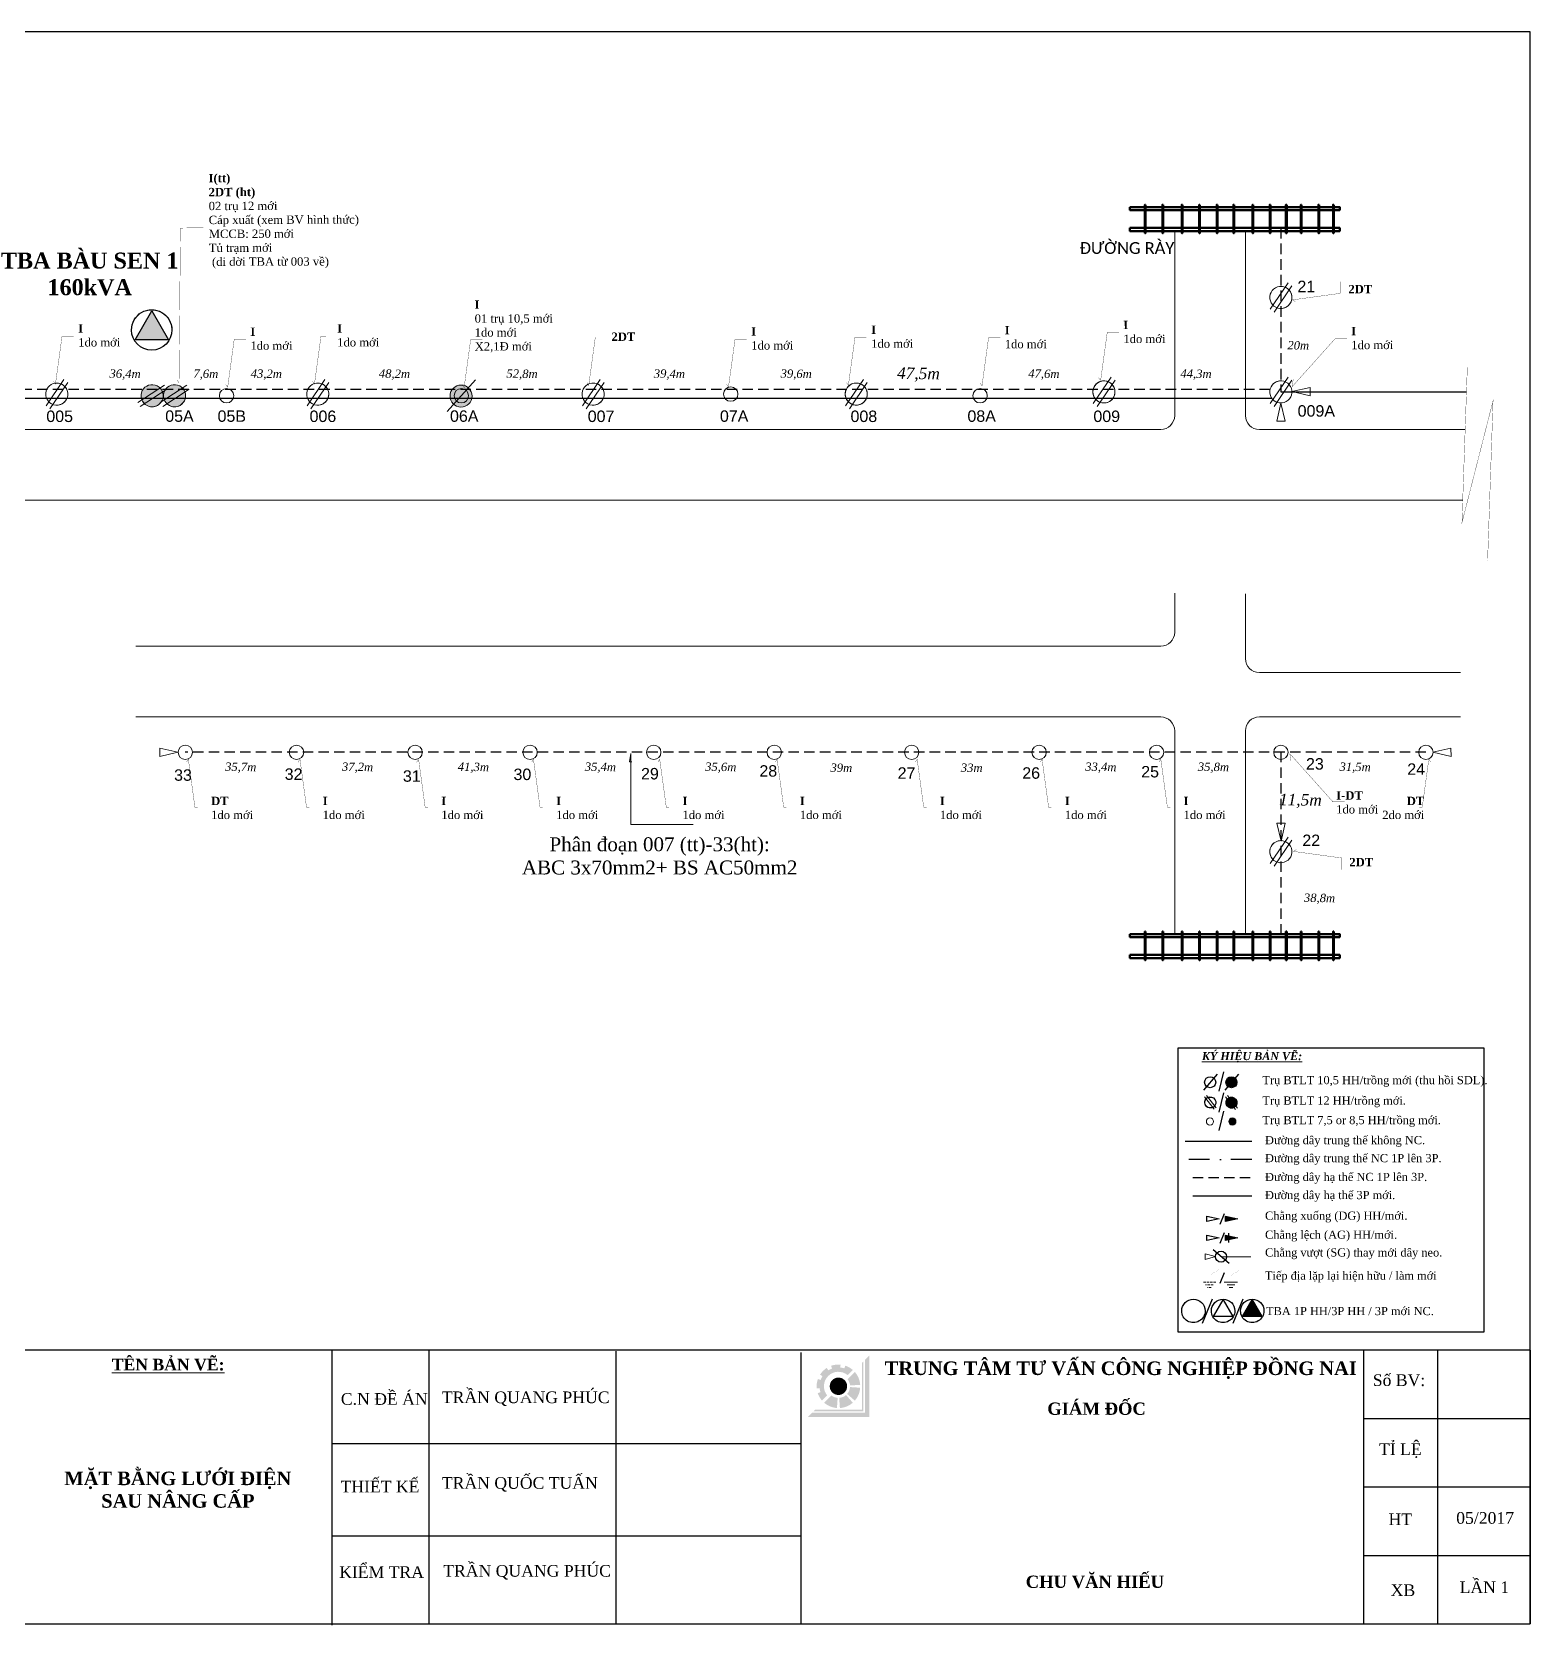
# Model space of a CAD drawing. Header units: metres. Extents: x 429925 to 893472, y 1245258 to 2552490.
# Drawn here: x 441184 to 441722, y 1260101 to 1260673 of the extents above; entities that cross this region are included whole.
import ezdxf

# ---------------------------------------------------------------- set-up
doc = ezdxf.new("R2010")
doc.units = ezdxf.units.M
doc.linetypes.add('DASHDOT', pattern=[1, 0.5, -0.25, 0, -0.25])
doc.linetypes.add('DASHED2', pattern=[0.375, 0.25, -0.125])
doc.layers.add('duong', color=2, linetype='Continuous', lineweight=15)
doc.layers.add('duong bao', color=3, linetype='Continuous', lineweight=13)
doc.layers.add('Khung ten', color=7, linetype='Continuous')
doc.layers.add('KHUNGBANVE', color=6, linetype='Continuous')
doc.styles.add('DAURAO', font='arial.ttf')
doc.styles.get("Standard").update_dxf_attribs({"font": 'arial.ttf'})
doc.styles.add('Unicode', font='times.ttf')
doc.linetypes.add('RAOKEM10', pattern='A,2.5,["x",DAURAO,S=0.75,R=0,X=0,Y=-0.252],2.5', length=5)

# ---------------------------------------------------------------- blocks, each defined once
blk = doc.blocks.new('A$C6542344A')
at = {"color": 9, "linetype": 'Continuous'}
for p, q in [((7.45, 9.82), (0, 1.2)), ((8.7, 8.62), (1.25, 0))]:
    blk.add_line(p, q, dxfattribs=at)
for points in [[(0.3, 4.92, -1), (8.24, 4.92, -1)], [(4.27, 0.95, -1), (4.27, 8.89, -1)]]:
    blk.add_lwpolyline(points, format="xyb", close=True, dxfattribs=at)
blk = doc.blocks.new('A$C46BF4DDC')
at = {"color": 9, "linetype": 'Continuous'}
blk.add_line((9.91, 11.46), (0, 0), dxfattribs=at)
blk.add_lwpolyline([(0.89, 5.61, -1), (8.82, 5.61, -1)], format="xyb", close=True, dxfattribs=at)
blk = doc.blocks.new('A$C727E4357')
at = {"layer": 'duong bao', "lineweight": 50, "ltscale": 2}
h = blk.add_hatch(color=256, dxfattribs=at)
h.paths.add_polyline_path([(7.57, 8.51, 0.642315), (0.97, 5.6, 0.217794), (2.3, 2.58)])
h.paths.add_polyline_path([(8.9, 5.49, 0.217794), (7.57, 8.51), (2.3, 2.58, 0.642315)], flags=17)
h = blk.add_hatch(color=256, dxfattribs=at)
h.paths.add_polyline_path([(7.57, 8.51, -0.642315), (5.45, 1.61, -0.000081), (5.45, 1.61, -0.217709), (2.3, 2.58)], flags=17)
h.paths.add_polyline_path([(4.42, 9.48, 0.999838), (5.45, 1.61, 84673.903931), (5.45, 1.61, 0.000037), (5.45, 1.61, 47978.187961), (5.45, 1.61, 0.000076), (5.45, 1.61, 1)])
h = blk.add_hatch(color=256, dxfattribs=at)
h.paths.add_polyline_path([(7.57, 8.51, 0.642315), (0.97, 5.6, 0.000081), (0.97, 5.6, 0.217709), (2.3, 2.58)], flags=17)
h.paths.add_polyline_path([(8.9, 5.49, -0.999838), (0.97, 5.6, -84673.903931), (0.97, 5.6, -0.000037), (0.97, 5.6, -47978.187961), (0.97, 5.6, -0.000076), (0.97, 5.6, -1)])
at = {"color": 4, "linetype": 'Continuous', "lineweight": 18, "rotation": 359.1901508816309}
blk.add_blockref('A$C46BF4DDC', (0, 0), dxfattribs=at)
blk = doc.blocks.new('A$C16F73B65')
at = {"layer": 'duong bao', "lineweight": 50, "ltscale": 2}
blk.add_hatch(color=2, dxfattribs=at).paths.add_polyline_path([(0, 2.6, 1), (5.2, 2.6, 1)])
at = {"color": 4, "linetype": 'Continuous', "lineweight": 18}
blk.add_lwpolyline([(0, 2.6, -1), (5.2, 2.6, -1)], format="xyb", close=True, dxfattribs=at)
blk = doc.blocks.new('A$C7B825D87')
at = {"layer": 'duong bao', "color": 1, "linetype": 'DASHED2', "lineweight": 20, "ltscale": 4}
for p, q in [((1.21, 2.48), (7.13, 2.48)), ((2.41, 1.31), (5.91, 1.31)), ((3.34, 0), (4.99, 0))]:
    blk.add_line(p, q, dxfattribs=at)
at = {"layer": 'duong bao', "color": 1, "linetype": 'DASHED2', "lineweight": 20, "ltscale": 4, "const_width": 0.0325}
blk.add_lwpolyline([(0.01, 8.11), (4.17, 5.43), (4.17, 2.48)], dxfattribs=at)
blk = doc.blocks.new('A$C45A47B40')
at = {"layer": 'duong bao', "color": 1, "lineweight": 20, "ltscale": 4}
for p, q in [((1.21, 2.48), (7.13, 2.48)), ((2.41, 1.31), (5.91, 1.31)), ((3.34, 0), (4.99, 0))]:
    blk.add_line(p, q, dxfattribs=at)
at = {"layer": 'duong bao', "color": 1, "lineweight": 20, "ltscale": 4, "const_width": 0.0325}
blk.add_lwpolyline([(0.01, 8.11), (4.17, 5.43), (4.17, 2.48)], dxfattribs=at)

msp = doc.modelspace()

# ---------------------------------------------------------------- hatches: boundary and pattern name
at = {"layer": 'duong bao', "lineweight": 50, "ltscale": 2}
for points in [[(441226.89, 1260572.58), (441220.91, 1260562.22), (441232.87, 1260562.22)], [(441230.84, 1260541.06, -1), (441223.19, 1260543.21, -1)], [(441238.91, 1260541.06, -1), (441231.27, 1260543.21, -1)], [(441614.8, 1260290.3, -1), (441614.02, 1260286.41, -1)], [(441616.65, 1260246.66), (441612.26, 1260247.61), (441612.26, 1260245.71)], [(441621.89, 1260217.53), (441618.43, 1260211.53), (441625.36, 1260211.53)]]:
    msp.add_hatch(color=256, dxfattribs=at).paths.add_polyline_path(points)
h = msp.add_hatch(color=256, dxfattribs=at)
edge = h.paths.add_edge_path()
edge.add_ellipse((441614.41, 1260295.68), major_axis=(1.4, 1.4), ratio=1, start_angle=364.0894, end_angle=494.9423)
edge.add_ellipse((441614.41, 1260295.68), major_axis=(1.4, 1.4), ratio=1, start_angle=134.9423, end_angle=184.0894)
edge.add_line((441613.11, 1260294.18), (441615.71, 1260297.18))
edge = h.paths.add_edge_path()
edge.add_ellipse((441614.41, 1260295.68), major_axis=(1.4, 1.4), ratio=1, start_angle=184.0894, end_angle=314.9423)
edge.add_ellipse((441614.41, 1260295.68), major_axis=(1.4, 1.4), ratio=1, start_angle=314.9423, end_angle=364.0894)
edge.add_line((441615.71, 1260297.18), (441613.11, 1260294.18))
h = msp.add_hatch(color=256, dxfattribs=at)
h.paths.add_polyline_path([(441606.42, 1260286.46, -1), (441607.2, 1260290.36, -1)], flags=17)
h.paths.add_polyline_path([(441607.2, 1260290.36, 1), (441606.42, 1260286.46, 1)], flags=17)
h = msp.add_hatch(color=256, dxfattribs=at)
edge = h.paths.add_edge_path()
edge.add_ellipse((441614.41, 1260288.35), major_axis=(1.4, 1.4), ratio=1, start_angle=364.0894, end_angle=494.9423)
edge.add_ellipse((441614.41, 1260288.35), major_axis=(1.4, 1.4), ratio=1, start_angle=134.9423, end_angle=184.0894)
edge.add_line((441613.11, 1260286.85), (441615.71, 1260289.85))
edge = h.paths.add_edge_path()
edge.add_ellipse((441614.41, 1260288.35), major_axis=(1.4, 1.4), ratio=1, start_angle=184.0894, end_angle=314.9423)
edge.add_ellipse((441614.41, 1260288.35), major_axis=(1.4, 1.4), ratio=1, start_angle=314.9423, end_angle=364.0894)
edge.add_line((441615.71, 1260289.85), (441613.11, 1260286.85))
h = msp.add_hatch(color=256, dxfattribs=at)
h.paths.add_polyline_path([(441614.02, 1260286.41, -1), (441614.8, 1260290.3, -1)], flags=17)
h.paths.add_polyline_path([(441614.8, 1260290.3, 1), (441614.02, 1260286.41, 1)], flags=17)
h = msp.add_hatch(color=256, dxfattribs=at)
h.paths.add_polyline_path([(441616.65, 1260239.82), (441613.51, 1260240.5), (441613.51, 1260239.15)])
h.paths.add_polyline_path([(441613.51, 1260239.15), (441613.51, 1260240.5), (441612.26, 1260240.77), (441612.26, 1260238.88)])
at = {"layer": 'Khung ten'}
h = msp.add_hatch(color=160, dxfattribs=at)
h.paths.add_polyline_path([(441484.4, 1260197.56), (441482.84, 1260196), (441482.84, 1260177.02), (441463.85, 1260177.02), (441462.29, 1260175.45), (441484.4, 1260175.45)])
h.paths.add_polyline_path([(441482.32, 1260195.48), (441481.8, 1260194.96), (441481.8, 1260178.06), (441464.9, 1260178.06), (441464.37, 1260177.54), (441482.32, 1260177.54)], flags=17)
for color, points in [(160, [(441478.49, 1260192.39, 0.10032), (441475.8, 1260193.93), (441475.47, 1260192.94, 0.055263), (441474.01, 1260193.25), (441474.11, 1260194.29, 0.110865), (441470.71, 1260193.87), (441471.06, 1260192.89, 0.055263), (441469.72, 1260192.23), (441469.16, 1260193.11, 0.110865), (441466.74, 1260190.69), (441467.62, 1260190.13, 0.055263), (441466.97, 1260188.79), (441465.98, 1260189.14, 0.110865), (441465.56, 1260185.74), (441466.6, 1260185.85, 0.055263), (441466.91, 1260184.38), (441465.92, 1260184.06, 0.10032), (441467.46, 1260181.36), (441469.31, 1260183.21, -0.904534), (441476.64, 1260190.54)]), (1, [(441476.47, 1260186.51, 1), (441470.22, 1260186.51, 1)])]:
    msp.add_hatch(color=color, dxfattribs=at).paths.add_polyline_path(points)
h = msp.add_hatch(color=104, dxfattribs=at)
h.paths.add_polyline_path([(441479.23, 1260191.66), (441476.64, 1260189.06, -0.149436), (441477.51, 1260186.79), (441481.15, 1260187.03, 0.16445)])
h.paths.add_polyline_path([(441481.15, 1260185.99), (441477.51, 1260186.23, -0.16445), (441476.48, 1260183.76), (441479.23, 1260181.36, 0.16445)])
h.paths.add_polyline_path([(441478.49, 1260180.62), (441476.09, 1260183.37, -0.16445), (441473.62, 1260182.35), (441473.87, 1260178.71, 0.16445)])
h.paths.add_polyline_path([(441472.82, 1260178.71), (441473.07, 1260182.35, -0.149436), (441470.79, 1260183.21), (441468.2, 1260180.62, 0.16445)])

# ---------------------------------------------------------------- linework, layer by layer
at = {"color": 5, "linetype": 'DASHED2', "lineweight": 30, "ltscale": 15}
for p, q in [((441632.14, 1260602.4), (441632.14, 1260543.53)), ((441628.27, 1260544.44), (440972.92, 1260544.44)), ((441684.19, 1260414.13), (441238.93, 1260414.13)), ((441632.14, 1260414.33), (441632.14, 1260347.76)), ((441600.52, 1260261.44), (441621.72, 1260261.44))]:
    msp.add_line(p, q, dxfattribs=at)
at = {"color": 4, "linetype": 'Continuous', "lineweight": 18}
for p, q in [((441594.04, 1260535.03), (441594.04, 1260601.13)), ((441619.44, 1260535.03), (441619.44, 1260601.48)), ((440909.42, 1260530.03), (441589.04, 1260530.03)), ((441574.82, 1260530.03), (441589.04, 1260530.03)), ((441588.9, 1260530.03), (441589.04, 1260530.03)), ((441624.44, 1260530.03), (441696.82, 1260530.03)), ((441624.44, 1260530.03), (441698.29, 1260530.03)), ((441168.42, 1260504.63), (441697.41, 1260504.63)), ((441594.04, 1260457.23), (441594.04, 1260471.22)), ((441619.44, 1260447.75), (441619.44, 1260471.05)), ((441594.04, 1260457.23), (441594.04, 1260468.11)), ((441619.44, 1260447.75), (441619.44, 1260458.63)), ((441221.2, 1260452.23), (441589.04, 1260452.23)), ((441624.44, 1260442.75), (441696.56, 1260442.75)), ((441221.2, 1260426.83), (441589.04, 1260426.83)), ((441624.44, 1260426.83), (441696.56, 1260426.83)), ((441594.04, 1260348.89), (441594.04, 1260421.83)), ((441619.44, 1260348.89), (441619.44, 1260421.83)), ((441398.84, 1260388.15), (441421.15, 1260388.15))]:
    msp.add_line(p, q, dxfattribs=at)
at = {"color": 1, "lineweight": 30, "ltscale": 15}
for p, q in [((441628.93, 1260541.19), (440917.11, 1260541.19)), ((441632.14, 1260543.53), (441698.75, 1260543.53)), ((441621.68, 1260274.41), (441597.85, 1260274.41))]:
    msp.add_line(p, q, dxfattribs=at)
at = {"color": 7, "linetype": 'Continuous'}
for p, q in [((441611.51, 1260299.39), (441609.88, 1260292.51)), ((441611.51, 1260291.84), (441609.88, 1260284.96)), ((441611.51, 1260285.27), (441609.88, 1260278.39)), ((441610.37, 1260244.76), (441611.96, 1260248.56)), ((441610.37, 1260237.93), (441611.96, 1260241.72)), ((441613.51, 1260238.12), (441613.51, 1260241.53)), ((441613.51, 1260238.12), (441613.51, 1260241.53)), ((441610.37, 1260223.57), (441611.96, 1260227.36)), ((441603.97, 1260209.17), (441607.62, 1260217.87)), ((441614.97, 1260209.17), (441618.61, 1260217.87))]:
    msp.add_line(p, q, dxfattribs=at)
at = {"color": 1, "linetype": 'DASHDOT', "lineweight": 30, "ltscale": 15}
msp.add_line((441621.68, 1260267.95), (441597.85, 1260267.95), dxfattribs=at)
at = {"color": 9, "linetype": 'Continuous'}
msp.add_lwpolyline([(440908.8, 1260101.28), (441721.6, 1260101.28), (441721.6, 1260672.78), (440908.8, 1260672.78)], close=True, dxfattribs=at)
at = {"color": 4, "linetype": 'Continuous', "lineweight": 18}
for points in [[(441219.61, 1260565.74, -1), (441234.11, 1260565.79, -1)], [(441251.16, 1260542.14, -1), (441256.32, 1260542.14, -1)], [(441335.43, 1260542.14, -1), (441340.59, 1260542.14, -1)], [(441335.43, 1260542.14, -1), (441340.59, 1260542.14, -1)], [(441432.11, 1260542.73, -1), (441437.27, 1260542.73, -1)], [(441475.77, 1260542.73, -1), (441483.71, 1260542.73, -1)], [(441521.61, 1260542.14, -1), (441526.77, 1260542.14, -1)], [(441564.67, 1260543.53, -1), (441572.61, 1260543.53, -1)], [(441236.35, 1260414.13, -1), (441241.51, 1260414.13, -1)], [(441276.25, 1260414.13, -1), (441281.41, 1260414.13, -1)], [(441318.84, 1260414.13, -1), (441324, 1260414.13, -1)], [(441360.08, 1260414.13, -1), (441365.24, 1260414.13, -1)], [(441404.47, 1260414.13, -1), (441409.63, 1260414.13, -1)], [(441447.73, 1260414.13, -1), (441452.89, 1260414.13, -1)], [(441497.07, 1260414.13, -1), (441502.22, 1260414.13, -1)], [(441542.8, 1260414.13, -1), (441547.96, 1260414.13, -1)], [(441584.94, 1260414.13, -1), (441590.1, 1260414.13, -1)], [(441629.56, 1260414.13, -1), (441634.72, 1260414.13, -1)], [(441681.61, 1260414.13, -1), (441686.77, 1260414.13, -1)], [(441605.4, 1260281.58, -1), (441607.98, 1260281.58, -1)]]:
    msp.add_lwpolyline(points, format="xyb", close=True, dxfattribs=at)
at = {"color": 7, "linetype": 'Continuous'}
for points in [[(441219.62, 1260565.74, -1), (441234.11, 1260565.79, -1)], [(441219.62, 1260565.74, -1), (441234.11, 1260565.79, -1)], [(441596.56, 1260213.57, -1), (441604.95, 1260213.59, -1)], [(441607.21, 1260213.57, -1), (441615.6, 1260213.59, -1)], [(441617.68, 1260213.57, -1), (441626.07, 1260213.59, -1)], [(441617.68, 1260213.57, -1), (441626.07, 1260213.59, -1)], [(441617.68, 1260213.57, -1), (441626.07, 1260213.59, -1)]]:
    msp.add_lwpolyline(points, format="xyb", close=True, dxfattribs=at)
for points in [[(441220.91, 1260562.22), (441226.89, 1260572.58), (441232.87, 1260562.22)], [(441220.91, 1260562.22), (441226.89, 1260572.58), (441232.87, 1260562.22)], [(441220.91, 1260562.22), (441226.89, 1260572.58), (441232.87, 1260562.22)], [(441595.33, 1260308.08), (441705.03, 1260308.08), (441705.03, 1260205.94), (441595.33, 1260205.94)], [(441605.61, 1260247.61), (441610.01, 1260246.66), (441605.61, 1260245.71)], [(441612.26, 1260247.61), (441616.65, 1260246.66), (441612.26, 1260245.71)], [(441612.26, 1260247.61), (441616.65, 1260246.66), (441612.26, 1260245.71)], [(441605.61, 1260240.77), (441610.01, 1260239.82), (441605.61, 1260238.88)], [(441612.26, 1260240.77), (441616.65, 1260239.82), (441612.26, 1260238.88)], [(441612.26, 1260240.77), (441616.65, 1260239.82), (441612.26, 1260238.88)], [(441607.96, 1260211.53), (441611.42, 1260217.53), (441614.88, 1260211.53)], [(441618.43, 1260211.53), (441621.89, 1260217.53), (441625.36, 1260211.53)], [(441618.43, 1260211.53), (441621.89, 1260217.53), (441625.36, 1260211.53)], [(441618.43, 1260211.53), (441621.89, 1260217.53), (441625.36, 1260211.53)]]:
    msp.add_lwpolyline(points, close=True, dxfattribs=at)
at = {"color": 4, "linetype": 'Continuous', "lineweight": 18}
for points in [[(441636.1, 1260543.63), (441642.62, 1260542.15), (441642.61, 1260545.14), (441636.1, 1260543.63)], [(441632.14, 1260539.51), (441630.66, 1260533), (441633.64, 1260533.01), (441632.14, 1260539.51)], [(441236.3, 1260414.12), (441229.79, 1260412.63), (441229.8, 1260415.62), (441236.3, 1260414.12)], [(441399.18, 1260410.68), (441398.41, 1260410.68), (441398.84, 1260413.75), (441398.84, 1260388.15)], [(441686.7, 1260414.12), (441693.21, 1260412.63), (441693.2, 1260415.62), (441686.7, 1260414.12)], [(441632.21, 1260382.19), (441633.69, 1260388.7), (441630.7, 1260388.7), (441632.21, 1260382.19)]]:
    msp.add_lwpolyline(points, dxfattribs=at)
at = {"color": 9, "linetype": 'Continuous'}
for points in [[(441606.42, 1260286.46, -1), (441607.2, 1260290.36, -1)], [(441608.75, 1260288.02, -1), (441604.86, 1260288.8, -1)], [(441614.02, 1260286.41, -1), (441614.8, 1260290.3, -1)], [(441616.35, 1260287.96, -1), (441612.46, 1260288.74, -1)]]:
    msp.add_lwpolyline(points, format="xyb", close=True, dxfattribs=at)
at = {"color": 4, "linetype": 'Continuous', "lineweight": 18}
msp.add_lwpolyline([(441608.7, 1260233.06), (441604.97, 1260232.06), (441604.97, 1260234.05)], close=True, dxfattribs=at)
for centre, start, end in [((441589.04, 1260535.03), 270, 0), ((441624.44, 1260535.03), 180, 270), ((441589.04, 1260457.23), 270, 0), ((441624.44, 1260447.75), 180, 270), ((441589.04, 1260421.83), 0, 90), ((441624.44, 1260421.83), 90, 180)]:
    msp.add_arc(centre, 5, start, end, dxfattribs=at)
at = {"layer": 'duong bao', "color": 6, "linetype": 'RAOKEM10', "lineweight": 30, "ltscale": 2}
msp.add_line((441600.52, 1260254.94), (441621.72, 1260254.94), dxfattribs=at)
at = {"layer": 'duong bao', "lineweight": 18, "ltscale": 2}
msp.add_line((441621.33, 1260233), (441610.74, 1260233.01), dxfattribs=at)
at = {"layer": 'duong bao', "lineweight": 50, "ltscale": 2}
for points in [[(441577.99, 1260609.9), (441653.26, 1260609.9), (441653.26, 1260608.77), (441577.99, 1260608.77)], [(441583.59, 1260610.74), (441583.34, 1260610.74), (441583.34, 1260600.56), (441583.59, 1260600.56)], [(441589.88, 1260610.74), (441589.63, 1260610.74), (441589.63, 1260600.56), (441589.88, 1260600.56)], [(441596.78, 1260610.74), (441596.54, 1260610.74), (441596.54, 1260600.56), (441596.78, 1260600.56)], [(441603.07, 1260610.74), (441602.83, 1260610.74), (441602.83, 1260600.56), (441603.07, 1260600.56)], [(441609.37, 1260610.74), (441609.12, 1260610.74), (441609.12, 1260600.56), (441609.37, 1260600.56)], [(441615.35, 1260610.74), (441615.11, 1260610.74), (441615.11, 1260600.56), (441615.35, 1260600.56)], [(441622.26, 1260610.74), (441622.01, 1260610.74), (441622.01, 1260600.56), (441622.26, 1260600.56)], [(441628.39, 1260610.74), (441628.15, 1260610.74), (441628.15, 1260600.56), (441628.39, 1260600.56)], [(441634.23, 1260610.74), (441633.98, 1260610.74), (441633.98, 1260600.56), (441634.23, 1260600.56)], [(441639.6, 1260610.74), (441639.35, 1260610.74), (441639.35, 1260600.56), (441639.6, 1260600.56)], [(441645.89, 1260610.74), (441645.64, 1260610.74), (441645.64, 1260600.56), (441645.89, 1260600.56)], [(441651.1, 1260610.74), (441650.86, 1260610.74), (441650.86, 1260600.56), (441651.1, 1260600.56)], [(441577.99, 1260602.4), (441653.26, 1260602.4), (441653.26, 1260601.27), (441577.99, 1260601.27)], [(441577.99, 1260348.89), (441653.26, 1260348.89), (441653.26, 1260347.76), (441577.99, 1260347.76)], [(441583.59, 1260349.73), (441583.34, 1260349.73), (441583.34, 1260339.55), (441583.59, 1260339.55)], [(441589.88, 1260349.73), (441589.63, 1260349.73), (441589.63, 1260339.55), (441589.88, 1260339.55)], [(441596.78, 1260349.73), (441596.54, 1260349.73), (441596.54, 1260339.55), (441596.78, 1260339.55)], [(441603.07, 1260349.73), (441602.83, 1260349.73), (441602.83, 1260339.55), (441603.07, 1260339.55)], [(441609.37, 1260349.73), (441609.12, 1260349.73), (441609.12, 1260339.55), (441609.37, 1260339.55)], [(441615.35, 1260349.73), (441615.11, 1260349.73), (441615.11, 1260339.55), (441615.35, 1260339.55)], [(441622.26, 1260349.73), (441622.01, 1260349.73), (441622.01, 1260339.55), (441622.26, 1260339.55)], [(441628.39, 1260349.73), (441628.15, 1260349.73), (441628.15, 1260339.55), (441628.39, 1260339.55)], [(441634.23, 1260349.73), (441633.98, 1260349.73), (441633.98, 1260339.55), (441634.23, 1260339.55)], [(441639.6, 1260349.73), (441639.35, 1260349.73), (441639.35, 1260339.55), (441639.6, 1260339.55)], [(441645.89, 1260349.73), (441645.64, 1260349.73), (441645.64, 1260339.55), (441645.89, 1260339.55)], [(441651.1, 1260349.73), (441650.86, 1260349.73), (441650.86, 1260339.55), (441651.1, 1260339.55)], [(441577.99, 1260341.39), (441653.26, 1260341.39), (441653.26, 1260340.26), (441577.99, 1260340.26)]]:
    msp.add_lwpolyline(points, close=True, dxfattribs=at)
at = {"layer": 'duong bao', "color": 4, "lineweight": 15, "ltscale": 2, "const_width": 0.1}
for points in [[(441235.96, 1260547.76), (441236.66, 1260546.74), (441237.2, 1260602.34), (441245.39, 1260602.46)], [(441637.36, 1260575.88), (441636.34, 1260576.56), (441653.57, 1260578.92), (441653.59, 1260583.14)], [(441191.65, 1260547.35), (441192.33, 1260546.32), (441194.69, 1260563.56), (441198.91, 1260563.57)], [(441253.44, 1260546.15), (441254.12, 1260545.13), (441256.48, 1260562.36), (441260.7, 1260562.38)], [(441284.6, 1260547.36), (441285.28, 1260546.34), (441287.64, 1260563.57), (441291.86, 1260563.59)], [(441338.31, 1260546.11), (441339, 1260545.09), (441341.35, 1260562.32), (441345.57, 1260562.34)], [(441383.04, 1260546.89), (441383.72, 1260545.87), (441386.08, 1260563.1), (441390.3, 1260563.11)], [(441433.2, 1260546.25), (441433.88, 1260545.23), (441436.24, 1260562.46), (441440.46, 1260562.48)], [(441476.24, 1260546.88), (441476.92, 1260545.86), (441479.28, 1260563.09), (441483.5, 1260563.1)], [(441524.19, 1260546.72), (441524.87, 1260545.7), (441527.23, 1260562.93), (441531.45, 1260562.95)], [(441566.76, 1260548.59), (441567.45, 1260547.57), (441569.81, 1260564.8), (441574.02, 1260564.82)], [(441636.58, 1260548.02), (441636.15, 1260545.35), (441651.61, 1260562.6), (441655.82, 1260562.61)], [(441635.79, 1260410.94), (441635.36, 1260413.62), (441650.81, 1260396.37), (441655.03, 1260396.35)], [(441239.35, 1260410.59), (441240.03, 1260411.61), (441242.39, 1260394.38), (441246.61, 1260394.37)], [(441279.4, 1260410.59), (441280.08, 1260411.61), (441282.44, 1260394.38), (441286.66, 1260394.37)], [(441321.98, 1260410.59), (441322.66, 1260411.61), (441325.02, 1260394.38), (441329.23, 1260394.37)], [(441363.21, 1260410.59), (441363.89, 1260411.61), (441366.25, 1260394.38), (441370.47, 1260394.37)], [(441408.52, 1260410.59), (441409.2, 1260411.61), (441411.56, 1260394.38), (441415.78, 1260394.37)], [(441450.66, 1260410.59), (441451.34, 1260411.61), (441453.7, 1260394.38), (441457.92, 1260394.37)], [(441500.92, 1260410.59), (441501.6, 1260411.61), (441503.96, 1260394.38), (441508.17, 1260394.37)], [(441545.75, 1260410.59), (441546.43, 1260411.61), (441548.79, 1260394.38), (441553.01, 1260394.37)], [(441588.38, 1260410.59), (441589.06, 1260411.61), (441591.42, 1260394.38), (441595.63, 1260394.37)], [(441685.92, 1260410.59), (441685.24, 1260411.61), (441682.88, 1260394.38), (441678.66, 1260394.37)], [(441637.69, 1260379.23), (441636.67, 1260378.55), (441653.9, 1260376.19), (441653.92, 1260371.97)]]:
    msp.add_lwpolyline(points, dxfattribs=at)
at = {"layer": 'duong bao', "lineweight": 50, "ltscale": 2, "const_width": 0.1}
msp.add_lwpolyline([(441699.06, 1260552.33), (441697.14, 1260496.55), (441708.3, 1260540.36), (441706.35, 1260483.01)], dxfattribs=at)
at = {"layer": 'KHUNGBANVE', "color": 2}
for p, q in [((441721.6, 1260199.44), (440908.8, 1260199.44)), ((441291.59, 1260100.76), (441291.59, 1260199.44)), ((441326.49, 1260100.98), (441326.49, 1260199.44)), ((441393.57, 1260101.28), (441393.57, 1260199.14)), ((441460.03, 1260101.28), (441460.03, 1260198.62)), ((441661.96, 1260101.06), (441661.96, 1260199.44)), ((441688.47, 1260101.06), (441688.47, 1260199.44)), ((441721.6, 1260199.44), (441721.6, 1260101.28)), ((441721.6, 1260174.84), (441661.96, 1260174.84)), ((441460.03, 1260165.8), (441291.59, 1260165.8)), ((441721.6, 1260150.25), (441661.96, 1260150.25)), ((441460.03, 1260132.73), (441291.59, 1260132.73)), ((441721.6, 1260125.65), (441661.96, 1260125.65)), ((440908.8, 1260101.28), (441721.6, 1260101.28))]:
    msp.add_line(p, q, dxfattribs=at)

# ---------------------------------------------------------------- block references
at = {"color": 4, "linetype": 'Continuous', "lineweight": 18, "yscale": 0.5, "zscale": 0.5}
for p, xscale, rotation in [((441604.33, 1260292.87), 0.5000000000041764, 359.9423113320694), ((441611.98, 1260292.87), 0.5000000000041764, 359.9423113320694), ((441607.87, 1260235.49), 0.5000000000211088, 269.9863334116617)]:
    msp.add_blockref('A$C46BF4DDC', p, dxfattribs=dict(at, xscale=xscale, rotation=rotation))
at = {"layer": 'duong bao', "lineweight": 50, "ltscale": 2}
for p, rotation in [((441628.46, 1260572.06), 6.606267553562861), ((441189.11, 1260537.35), 6.606267553562861), ((441221.57, 1260538.56), 344.2880428419911), ((441229.64, 1260538.56), 344.2880428419911), ((441282.77, 1260537.35), 6.606267553562861), ((441381.6, 1260537.35), 6.606267553562861), ((441476.06, 1260537.35), 6.606267553562861), ((441564.96, 1260538.14), 6.606267553562861), ((441628.46, 1260538.14), 6.606267553562861), ((441628.46, 1260373.07), 6.606267553562861)]:
    msp.add_blockref('A$C6542344A', p, dxfattribs=dict(at, rotation=rotation))
msp.add_blockref('A$C727E4357', (441332.97, 1260536.48), dxfattribs=at)
at = {"layer": 'duong bao', "lineweight": 50, "ltscale": 2, "xscale": 0.4999999999677948, "yscale": 0.5, "zscale": 0.5, "rotation": 78.73382310779768}
for p in [(441608.81, 1260285.83), (441616.41, 1260285.78)]:
    msp.add_blockref('A$C6542344A', p, dxfattribs=at)
at = {"layer": 'duong bao', "lineweight": 50, "ltscale": 2}
for name, p, xscale, yscale, zscale in [('A$C16F73B65', (441613.43, 1260280.29), 0.5, 0.5, 0.5), ('A$C7B825D87', (441609.79, 1260221.92), -0.8000000000029104, 0.7999999999883585, 0.8), ('A$C45A47B40', (441617.55, 1260221.93), -0.8000000000029104, 0.7999999999883585, 0.8)]:
    msp.add_blockref(name, p, dxfattribs=dict(at, xscale=xscale, yscale=yscale, zscale=zscale))

# ---------------------------------------------------------------- texts
at = {"color": 4, "linetype": 'Continuous', "lineweight": 18}
for s, insert, char_height, width, attachment_point, rotation in [('{\\fTimes New Roman|b1|i0|c0|p18;\\C7;I(tt)\\P2DT (ht)\\P\\fTimes New Roman|b0|i0|c0|p18;02 trụ 12 mới\\fTimes New Roman|b1|i0|c0|p18;\\P\\fTimes New Roman|b0|i0|c0|p18;Cáp xuất (xem BV hình thức)\\PMCCB: 250 mới\\PTủ trạm mới\\P (di dời TBA từ 003 về)}', (441247.33, 1260604.77), 3, 71.5508, 4, 0.1767), ('{\\fTimes New Roman|b1|i0|c0|p18;\\C7;2DT}', (441656.38, 1260580.42), 3, 24.4669, 4, 359.9003), ('{\\fTimes New Roman|b1|i0|c0|p18;\\C7;I\\P\\fTimes New Roman|b0|i0|c0|p18;01 trụ 10,5 mới\\P1do mới\\PX2,1Đ mới}', (441342.78, 1260567.02), 3, 29.5906, 4, 0.0997), ('{\\fTimes New Roman|b1|i0|c0|p18;\\C7;I\\P\\fTimes New Roman|b0|i0|c0|p18;1do mới}', (441200.49, 1260563.79), 3, 24.4669, 4, 0.0997), ('{\\fTimes New Roman|b1|i0|c0|p18;\\C7;I\\P\\fTimes New Roman|b0|i0|c0|p18;1do mới}', (441293.44, 1260563.8), 3, 24.4669, 4, 0.0997), ('{\\fTimes New Roman|b1|i0|c0|p18;\\C7;I\\P\\fTimes New Roman|b0|i0|c0|p18;1do mới}', (441485.09, 1260563.32), 3, 24.4669, 4, 0.0997), ('{\\fTimes New Roman|b1|i0|c0|p18;\\C7;I\\P\\fTimes New Roman|b0|i0|c0|p18;1do mới}', (441575.61, 1260565.03), 3, 24.4669, 4, 0.0997), ('{\\fTimes New Roman|b1|i0|c0|p18;\\C7;I\\P\\fTimes New Roman|b0|i0|c0|p18;1do mới}', (441262.28, 1260562.6), 3, 24.4669, 4, 0.0997), ('{\\fTimes New Roman|b1|i0|c0|p18;\\C7;2DT}', (441391.88, 1260563.33), 3, 24.4669, 4, 0.0997), ('{\\fTimes New Roman|b1|i0|c0|p18;\\C7;I\\P\\fTimes New Roman|b0|i0|c0|p18;1do mới}', (441442.04, 1260562.69), 3, 24.4669, 4, 0.0997), ('{\\fTimes New Roman|b1|i0|c0|p18;\\C7;I\\P\\fTimes New Roman|b0|i0|c0|p18;1do mới}', (441533.03, 1260563.16), 3, 24.4669, 4, 0.0997), ('{\\fTimes New Roman|b0|i1|c0|p18;\\C7;20m}', (441638.39, 1260560.22), 3, 22.225, 5, 359.1902), ('{\\fTimes New Roman|b1|i0|c0|p18;\\C7;I\\P\\fTimes New Roman|b0|i0|c0|p18;1do mới}', (441657.41, 1260562.83), 3, 24.4669, 4, 0.0997), ('{\\fTimes New Roman|b0|i1|c0|p18;\\C7;36,4m}', (441217.31, 1260549.7), 3, 22.225, 5, 359.1902), ('{\\fTimes New Roman|b0|i1|c0|p18;\\C7;7,6m}', (441246.29, 1260549.7), 3, 22.225, 5, 359.1902), ('{\\fTimes New Roman|b0|i1|c0|p18;\\C7;43,2m}', (441268, 1260549.7), 3, 22.225, 5, 359.1902), ('{\\fTimes New Roman|b0|i1|c0|p18;\\C7;48,2m}', (441313.99, 1260549.7), 3, 22.225, 5, 359.1902), ('{\\fTimes New Roman|b0|i1|c0|p18;\\C7;52,8m}', (441359.78, 1260549.7), 3, 22.225, 5, 359.1902), ('{\\fTimes New Roman|b0|i1|c0|p18;\\C7;39,4m}', (441412.67, 1260549.7), 3, 22.225, 5, 359.1902), ('{\\fTimes New Roman|b0|i1|c0|p18;\\C7;39,6m}', (441458.19, 1260549.7), 3, 22.225, 5, 359.1902), ('{\\fTimes New Roman|b0|i1|c0|p18;\\C7;47,5m}', (441502.06, 1260549.7), 4.1093, 22.225, 5, 359.1902), ('{\\fTimes New Roman|b0|i1|c0|p18;\\C7;47,6m}', (441547.08, 1260549.7), 3, 22.225, 5, 359.1902), ('{\\fTimes New Roman|b0|i1|c0|p18;\\C7;44,3m}', (441601.68, 1260549.7), 3, 22.225, 5, 359.1902), ('{\\fTimes New Roman|b0|i1|c0|p18;\\C7;35,7m}', (441258.81, 1260408.55), 3, 22.225, 5, 359.1902), ('{\\fTimes New Roman|b0|i1|c0|p18;\\C7;37,2m}', (441300.75, 1260408.55), 3, 22.225, 5, 359.1902), ('{\\fTimes New Roman|b0|i1|c0|p18;\\C7;41,3m}', (441342.33, 1260408.55), 3, 22.225, 5, 359.1902), ('{\\fTimes New Roman|b0|i1|c0|p18;\\C7;35,4m}', (441387.91, 1260408.55), 3, 22.225, 5, 359.1902), ('{\\fTimes New Roman|b0|i1|c0|p18;\\C7;35,6m}', (441431.1, 1260408.55), 3, 22.225, 5, 359.1902), ('{\\fTimes New Roman|b0|i1|c0|p18;\\C7;39m}', (441474.39, 1260408.55), 3, 22.225, 5, 359.1902), ('{\\fTimes New Roman|b0|i1|c0|p18;\\C7;33m}', (441521.18, 1260408.55), 3, 22.225, 5, 359.1902), ('{\\fTimes New Roman|b0|i1|c0|p18;\\C7;33,4m}', (441567.53, 1260408.55), 3, 22.225, 5, 359.1902), ('{\\fTimes New Roman|b0|i1|c0|p18;\\C7;35,8m}', (441607.94, 1260408.55), 3, 22.225, 5, 359.1902), ('{\\fTimes New Roman|b0|i1|c0|p18;\\C7;31,5m}', (441658.79, 1260408.55), 3, 22.225, 5, 359.1902), ('{\\fTimes New Roman|b1|i0|c0|p18;\\C7;DT\\P\\fTimes New Roman|b0|i0|c0|p18;1do mới}', (441248.19, 1260394.15), 3, 24.4669, 4, 359.9003), ('{\\fTimes New Roman|b1|i0|c0|p18;\\C7;I\\P\\fTimes New Roman|b0|i0|c0|p18;1do mới}', (441288.24, 1260394.15), 3, 24.4669, 4, 359.9003), ('{\\fTimes New Roman|b1|i0|c0|p18;\\C7;I\\P\\fTimes New Roman|b0|i0|c0|p18;1do mới}', (441330.82, 1260394.15), 3, 24.4669, 4, 359.9003), ('{\\fTimes New Roman|b1|i0|c0|p18;\\C7;I\\P\\fTimes New Roman|b0|i0|c0|p18;1do mới}', (441372.05, 1260394.15), 3, 24.4669, 4, 359.9003), ('{\\fTimes New Roman|b1|i0|c0|p18;\\C7;I\\P\\fTimes New Roman|b0|i0|c0|p18;1do mới}', (441417.36, 1260394.15), 3, 24.4669, 4, 359.9003), ('{\\fTimes New Roman|b1|i0|c0|p18;\\C7;I\\P\\fTimes New Roman|b0|i0|c0|p18;1do mới}', (441459.5, 1260394.15), 3, 24.4669, 4, 359.9003), ('{\\fTimes New Roman|b1|i0|c0|p18;\\C7;I\\P\\fTimes New Roman|b0|i0|c0|p18;1do mới}', (441509.76, 1260394.15), 3, 24.4669, 4, 359.9003), ('{\\fTimes New Roman|b1|i0|c0|p18;\\C7;I\\P\\fTimes New Roman|b0|i0|c0|p18;1do mới}', (441554.59, 1260394.15), 3, 24.4669, 4, 359.9003), ('{\\fTimes New Roman|b1|i0|c0|p18;\\C7;I\\P\\fTimes New Roman|b0|i0|c0|p18;1do mới}', (441597.22, 1260394.15), 3, 24.4669, 4, 359.9003), ('{\\fTimes New Roman|b0|i1|c0|p18;\\C7;11,5m}', (441639.15, 1260396.62), 4.1093, 22.225, 5, 359.1902), ('{\\fTimes New Roman|b1|i0|c0|p18;\\C7;I-DT\\P\\fTimes New Roman|b0|i0|c0|p18;1do mới}', (441651.99, 1260396.14), 3, 24.4669, 4, 359.9003), ('{\\fTimes New Roman|b1|i0|c0|p18;\\C7;DT^I\\P\\fTimes New Roman|b0|i0|c0|p18;2do mới}', (441683.63, 1260394.15), 3, 24.4669, 6, 0.0997), ('{\\fTimes New Roman|b1|i0|c0|p18;\\C7;2DT}', (441656.71, 1260374.69), 3, 24.4669, 4, 0.0997), ('{\\fTimes New Roman|b0|i1|c0|p18;\\C7;38,8m}', (441646.01, 1260361.5), 3, 22.225, 5, 359.1902)]:
    msp.add_mtext(s, dxfattribs=dict(at, insert=insert, char_height=char_height, width=width, attachment_point=attachment_point, rotation=rotation))
at = {"color": 4, "linetype": 'Continuous', "lineweight": 18, "attachment_point": 5}
for s, insert, char_height, width in [('\\C7;\\fCalibri|b0|i0|;\\H4.2333171844482;ĐƯỜNG RÀY', (441576.88, 1260595.15), 4.2333, 63.5), ('{\\fTimes New Roman|b1|i0|c0|p18;\\C7;TBA BÀU SEN 1 160kVA}', (441204.62, 1260585.82), 5.7341, 87), ('{\\fArial Unicode MS|b0|i0|c0|p34;\\C7;21}', (441641.28, 1260581.38), 4.1093, 22.225), ('{\\fArial Unicode MS|b0|i0|c0|p34;\\C7;009A}', (441644.87, 1260536.66), 4.1093, 22.225), ('{\\fArial Unicode MS|b0|i0|c0|p34;\\C7;005}', (441193.84, 1260534.73), 4.1093, 22.225), ('{\\fArial Unicode MS|b0|i0|c0|p34;\\C7;05A}', (441236.83, 1260534.8), 4.1093, 22.225), ('{\\fArial Unicode MS|b0|i0|c0|p34;\\C7;05B}', (441255.61, 1260534.8), 4.1093, 22.225), ('{\\fArial Unicode MS|b0|i0|c0|p34;\\C7;006}', (441288.32, 1260534.73), 4.1093, 22.225), ('{\\fArial Unicode MS|b0|i0|c0|p34;\\C7;06A}', (441339.04, 1260534.8), 4.1093, 22.225), ('{\\fArial Unicode MS|b0|i0|c0|p34;\\C7;007}', (441388.15, 1260534.73), 4.1093, 22.225), ('{\\fArial Unicode MS|b0|i0|c0|p34;\\C7;07A}', (441435.92, 1260534.8), 4.1093, 22.225), ('{\\fArial Unicode MS|b0|i0|c0|p34;\\C7;008}', (441482.47, 1260534.73), 4.1093, 22.225), ('{\\fArial Unicode MS|b0|i0|c0|p34;\\C7;08A}', (441524.75, 1260534.8), 4.1093, 22.225), ('{\\fArial Unicode MS|b0|i0|c0|p34;\\C7;009}', (441569.64, 1260534.73), 4.1093, 22.225), ('{\\fArial Unicode MS|b0|i0|c0|p34;\\C7;33}', (441238.1, 1260405.92), 4.1093, 22.225), ('{\\fArial Unicode MS|b0|i0|c0|p34;\\C7;32}', (441277.8, 1260406.26), 4.1093, 22.225), ('{\\fArial Unicode MS|b0|i0|c0|p34;\\C7;31}', (441320.22, 1260405.57), 4.1093, 22.225), ('{\\fArial Unicode MS|b0|i0|c0|p34;\\C7;30}', (441359.92, 1260406.18), 4.1093, 22.225), ('{\\fArial Unicode MS|b0|i0|c0|p34;\\C7;29}', (441405.69, 1260406.41), 4.1093, 22.225), ('{\\fArial Unicode MS|b0|i0|c0|p34;\\C7;28}', (441448.17, 1260407.41), 4.1093, 22.225), ('{\\fArial Unicode MS|b0|i0|c0|p34;\\C7;27}', (441497.8, 1260406.68), 4.1093, 22.225), ('{\\fArial Unicode MS|b0|i0|c0|p34;\\C7;26}', (441542.52, 1260406.66), 4.1093, 22.225), ('{\\fArial Unicode MS|b0|i0|c0|p34;\\C7;25}', (441585.21, 1260407.13), 4.1093, 22.225), ('{\\fArial Unicode MS|b0|i0|c0|p34;\\C7;23}', (441644.35, 1260409.95), 4.1093, 22.225), ('{\\fArial Unicode MS|b0|i0|c0|p34;\\C7;24}', (441680.71, 1260408.1), 4.1093, 22.225), ('{\\fArial Unicode MS|b0|i0|c0|p34;\\C7;22}', (441643.04, 1260382.52), 4.1093, 22.225), ('{\\fTimes New Roman|b0|i0|c0|p18;\\C7;Phân đoạn 007 (tt)-33(ht):\\PABC 3x70mm2+ BS AC50mm2}', (441409.17, 1260376.9), 5, 150.7075), ('\\C7;\\fTimes New Roman|b1|i1|;\\H2.8669647164643;\\LKÝ HIỆU BẢN VẼ\\l\\L:\\l', (441621.79, 1260304.61), 2.867, 49.2057)]:
    msp.add_mtext(s, dxfattribs=dict(at, insert=insert, char_height=char_height, width=width))
at = {"char_height": 2.9352, "attachment_point": 4}
for s, insert, width in [('{\\fTimes New Roman|b0|i0|c0|p18;\\C7;Trụ BTLT 10,5 HH/trồng mới (thu hồi SDL).}', (441625.52, 1260295.95), 78.7288), ('{\\fTimes New Roman|b0|i0|c0|p18;\\C7;Trụ BTLT 12 HH/trồng mới.}', (441625.52, 1260288.63), 78.7288), ('{\\fTimes New Roman|b0|i0|c0|p18;\\C7;Trụ BTLT 7,5 or 8,5 HH/trồng mới.}', (441625.52, 1260281.6), 78.7288), ('{\\fTimes New Roman|b0|i0|c0|p18;\\H1x;\\C7;Đường dây trung thế không NC.}', (441626.46, 1260274.41), 60.7348), ('{\\fTimes New Roman|b0|i0|c0|p18;\\C7;Đường dây trung thế NC 1P lên 3P.}', (441626.46, 1260267.95), 65.0554), ('{\\fTimes New Roman|b0|i0|c0|p18;\\C7;Đường dây hạ thế NC 1P lên 3P.}', (441626.46, 1260261.19), 69.8685), ('{\\fTimes New Roman|b0|i0|c0|p18;\\C7;Đường dây hạ thế 3P mới.}', (441626.46, 1260254.69), 69.8685), ('{\\fTimes New Roman|b0|i0|c0|p18;\\C7;Chằng xuống (DG) HH/mới.}', (441626.46, 1260247.29), 67.094), ('{\\fTimes New Roman|b0|i0|c0|p18;\\C7;Chằng lệch (AG) HH/mới.}', (441626.46, 1260240.45), 67.094), ('{\\fTimes New Roman|b0|i0|c0|p18;\\C7;Chằng vượt (SG) thay mới dây neo.}', (441626.46, 1260234.08), 67.094), ('{\\fTimes New Roman|b0|i0|c0|p18;\\C7;Tiếp địa lặp lại hiện hữu / làm mới}', (441626.43, 1260225.78), 67.094), ('{\\fTimes New Roman|b0|i0|c0|p18;\\C7;TBA 1P HH/3P HH / 3P mới NC.}', (441626.82, 1260213.49), 74)]:
    msp.add_mtext(s, dxfattribs=dict(at, insert=insert, width=width))
at = {"layer": 'duong', "attachment_point": 2, "style": 'Unicode'}
for s, insert, char_height, width in [('{\\fTimes New Roman|b1|i0|c0|p18;\\LTÊN BẢN VẼ:}', (441232.76, 1260196.39), 4.1939, 338.0455), ('{\\fTimes New Roman|b1|i0|c0|p18;TRUNG TÂM TƯ VẤN CÔNG NGHIỆP ĐỒNG NAI}', (441574.67, 1260195.41), 4.8561, 338.0455), ('Số BV:', (441674.55, 1260190.81), 4.194, 338.0455), ('C.N ĐỀ ÁN', (441310.33, 1260184.05), 4.194, 338.0455), ('TRẦN QUANG PHÚC', (441361.1, 1260184.65), 4.1939, 338.0455), ('{\\fTimes New Roman|b1|i0|c0|p18;GIÁM ĐỐC}', (441566, 1260180.68), 4.4146, 338.0455), ('TỈ LỆ', (441675.02, 1260166.02), 4.194, 338.0455), ('{\\fTimes New Roman|b1|i0|c163|p18;MẶT \\fTimes New Roman|b1|i0|c0|p18;BẰNG\\fTimes New Roman|b1|i0|c163|p18; \\fTimes New Roman|b1|i0|c0|p18;LƯỚI ĐIỆN SAU NÂNG CẤP}', (441236.26, 1260155.87), 4.85606, 83.9957), ('THIẾT KẾ', (441308.8, 1260152.6), 4.194, 338.0455), ('TRẦN QUỐC TUẤN', (441359, 1260153.9), 4.1939, 338.0455), ('HT', (441675, 1260140.85), 4.194, 338.0455), ('05/2017', (441705.46, 1260141.34), 4.194, 338.0455), ('KIỂM TRA', (441309.38, 1260121.89), 4.194, 338.0455), ('TRẦN QUANG PHÚC', (441361.6, 1260122.34), 4.1939, 338.0455), ('{\\fTimes New Roman|b1|i0|c0|p18;CHU VĂN HIẾU}', (441565.4, 1260118.54), 4.4146, 338.0455), ('LẦN 1', (441705.19, 1260116.46), 4.194, 338.0455), ('XB', (441675.97, 1260115.4), 4.194, 338.0455)]:
    msp.add_mtext(s, dxfattribs=dict(at, insert=insert, char_height=char_height, width=width))

doc.saveas('drawing.dxf')
